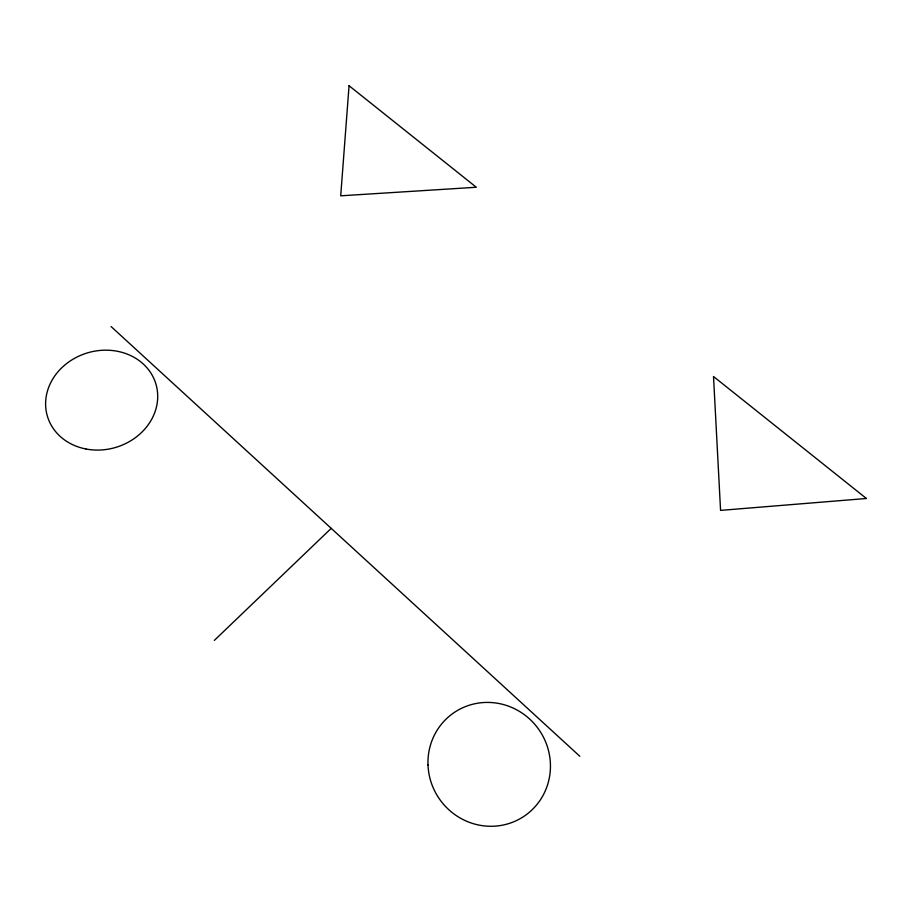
<?xml version="1.0" encoding="UTF-8"?>
<svg xmlns="http://www.w3.org/2000/svg" width="912" height="912" viewBox="0 0 912 912"><rect width="100%" height="100%" fill="white"/><g stroke="black" fill="none" stroke-linecap="round" stroke-linejoin="round"><path stroke-width="1.37" d="M214.343 640.395L331.216 528.356M111.07 326.542L579.838 756.287M349.057 85.739L340.712 195.818L476.303 187.256L349.057 85.739M866.4 498.488L720.571 510.389L713.515 376.519L866.4 498.488M85.922 448.989A56.601 49.339 -16.4 0 0 156.112 384.716A56.601 49.339 -16.4 0 0 62.928 366.681A56.601 49.339 -16.4 0 0 85.922 448.989M428.002 764.986A62.529 60.625 55.6 0 0 521.869 817.665A62.529 60.625 55.6 0 0 517.731 710.402A62.529 60.625 55.6 0 0 428.002 764.986"/></g></svg>
